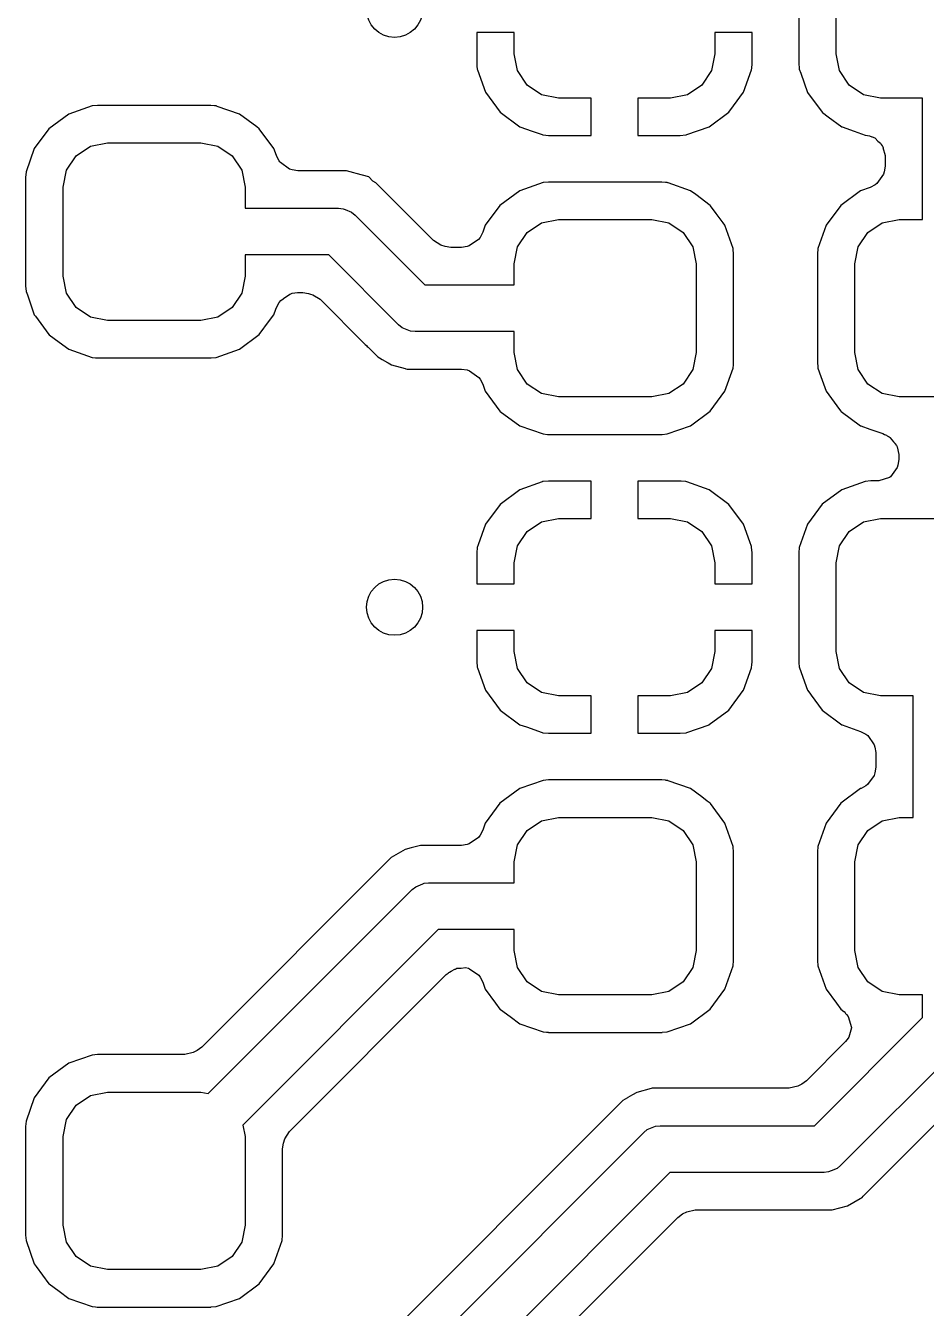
# Model space of a CAD drawing. Header units: inches. Extents: x 4.87 to 6.82, y -5.11 to -3.16.
# Drawn here: x 5.3592 to 5.5491, y -3.9036 to -3.6334 of the extents above; entities that cross this region are included whole.
import ezdxf

# ---------------------------------------------------------------- set-up
doc = ezdxf.new("R2010")
doc.units = ezdxf.units.IN
doc.header["$MEASUREMENT"] = 0
doc.layers.add('BLACK', color=250, linetype='CONTINUOUS')

msp = doc.modelspace()

# ---------------------------------------------------------------- linework, layer by layer
at = {"layer": 'BLACK', "linetype": 'CONTINUOUS'}
for p, q in [((5.52222, -3.62102), (5.52222, -3.64135)), ((5.53012, -3.63927), (5.53012, -3.62057)), ((5.45433, -3.63484), (5.45433, -3.64135)), ((5.4622, -3.63484), (5.45433, -3.63484)), ((5.45433, -3.63484), (5.45433, -3.63484)), ((5.45433, -3.63484), (5.45433, -3.63484)), ((5.4622, -3.63927), (5.4622, -3.63484)), ((5.5124, -3.63484), (5.50453, -3.63484)), ((5.50453, -3.63484), (5.50453, -3.63927)), ((5.5124, -3.64135), (5.5124, -3.63484)), ((5.5124, -3.63484), (5.5124, -3.63484)), ((5.5124, -3.63484), (5.5124, -3.63484)), ((5.5124, -3.63484), (5.5124, -3.63484)), ((5.46292, -3.64285), (5.4622, -3.63927)), ((5.50453, -3.63927), (5.50382, -3.64285)), ((5.53083, -3.64285), (5.53012, -3.63927)), ((5.45433, -3.64135), (5.45438, -3.64188)), ((5.45438, -3.64188), (5.45444, -3.64255)), ((5.45444, -3.64255), (5.45451, -3.6427)), ((5.45451, -3.6427), (5.45615, -3.64741)), ((5.46494, -3.64588), (5.46292, -3.64285)), ((5.50382, -3.64285), (5.50179, -3.64588)), ((5.51058, -3.64741), (5.51223, -3.6427)), ((5.51223, -3.6427), (5.51229, -3.64255)), ((5.51229, -3.64255), (5.5123, -3.64239)), ((5.5123, -3.64239), (5.5124, -3.64135)), ((5.5124, -3.64135), (5.5124, -3.64135)), ((5.52222, -3.64135), (5.52222, -3.64135)), ((5.52222, -3.64135), (5.52232, -3.64234)), ((5.52232, -3.64234), (5.52233, -3.64251)), ((5.52233, -3.64251), (5.52233, -3.64251)), ((5.52233, -3.64251), (5.52263, -3.64335)), ((5.53286, -3.64588), (5.53083, -3.64285)), ((5.46798, -3.64791), (5.46494, -3.64588)), ((5.50179, -3.64588), (5.49876, -3.64791)), ((5.52263, -3.64335), (5.52405, -3.64742)), ((5.53589, -3.64791), (5.53286, -3.64588)), ((5.45615, -3.64741), (5.45924, -3.65159)), ((5.47156, -3.64862), (5.46798, -3.64791)), ((5.47844, -3.64862), (5.47156, -3.64862)), ((5.47844, -3.6565), (5.47844, -3.64862)), ((5.49518, -3.64862), (5.48829, -3.64862)), ((5.48829, -3.64862), (5.48829, -3.6565)), ((5.49876, -3.64791), (5.49518, -3.64862)), ((5.50846, -3.65029), (5.51058, -3.64741)), ((5.51058, -3.64741), (5.51058, -3.64741)), ((5.51058, -3.64741), (5.51058, -3.64741)), ((5.52405, -3.64742), (5.52423, -3.64766)), ((5.52423, -3.64766), (5.52617, -3.65029)), ((5.53947, -3.64862), (5.53589, -3.64791)), ((5.54833, -3.64862), (5.53947, -3.64862)), ((5.54833, -3.67421), (5.54833, -3.64862)), ((5.37323, -3.65029), (5.36833, -3.652)), ((5.3744, -3.65018), (5.37323, -3.65029)), ((5.37323, -3.65029), (5.37323, -3.65029)), ((5.37323, -3.65029), (5.37323, -3.65029)), ((5.39824, -3.65018), (5.3744, -3.65018)), ((5.3744, -3.65018), (5.3744, -3.65018)), ((5.3744, -3.65018), (5.3744, -3.65018)), ((5.39904, -3.65025), (5.39824, -3.65018)), ((5.39824, -3.65018), (5.39824, -3.65018)), ((5.39824, -3.65018), (5.39824, -3.65018)), ((5.39922, -3.65027), (5.39904, -3.65025)), ((5.3994, -3.65028), (5.39922, -3.65027)), ((5.39951, -3.65032), (5.3994, -3.65028)), ((5.39964, -3.65037), (5.39951, -3.65032)), ((5.40431, -3.652), (5.39964, -3.65037)), ((5.50749, -3.65159), (5.50846, -3.65029)), ((5.52617, -3.65029), (5.52714, -3.6516)), ((5.36833, -3.652), (5.36415, -3.65509)), ((5.40795, -3.65469), (5.40431, -3.652)), ((5.45924, -3.65159), (5.45924, -3.65159)), ((5.45924, -3.65159), (5.45924, -3.65159)), ((5.45924, -3.65159), (5.45924, -3.65159)), ((5.45924, -3.65159), (5.45924, -3.65159)), ((5.45924, -3.65159), (5.45924, -3.65159)), ((5.45924, -3.65159), (5.46342, -3.65467)), ((5.50332, -3.65467), (5.50748, -3.6516)), ((5.50748, -3.6516), (5.50749, -3.65159)), ((5.50749, -3.65159), (5.50749, -3.65159)), ((5.50749, -3.65159), (5.50749, -3.65159)), ((5.50749, -3.65159), (5.50749, -3.65159)), ((5.52714, -3.6516), (5.52714, -3.6516)), ((5.52714, -3.6516), (5.52714, -3.6516)), ((5.52714, -3.6516), (5.52725, -3.65168)), ((5.52725, -3.65168), (5.52725, -3.65168)), ((5.52725, -3.65168), (5.52843, -3.65256)), ((5.52843, -3.65256), (5.53132, -3.65469)), ((5.36414, -3.65509), (5.36106, -3.65927)), ((5.36415, -3.65509), (5.36414, -3.65509)), ((5.40797, -3.6547), (5.40795, -3.65469)), ((5.40795, -3.65469), (5.40795, -3.65469)), ((5.40849, -3.65509), (5.40797, -3.6547)), ((5.41158, -3.65927), (5.40849, -3.65509)), ((5.40849, -3.65509), (5.40849, -3.65509)), ((5.40849, -3.65509), (5.40849, -3.65509)), ((5.46342, -3.65467), (5.46342, -3.65467)), ((5.46342, -3.65467), (5.46342, -3.65467)), ((5.46342, -3.65467), (5.46603, -3.65559)), ((5.46603, -3.65559), (5.46813, -3.65632)), ((5.46813, -3.65632), (5.46828, -3.65638)), ((5.46828, -3.65638), (5.46832, -3.65639)), ((5.46832, -3.65639), (5.46948, -3.6565)), ((5.46948, -3.6565), (5.46948, -3.6565)), ((5.46948, -3.6565), (5.46948, -3.6565)), ((5.46948, -3.6565), (5.47844, -3.6565)), ((5.47844, -3.6565), (5.47844, -3.6565)), ((5.47844, -3.6565), (5.47844, -3.6565)), ((5.48829, -3.6565), (5.48829, -3.6565)), ((5.48829, -3.6565), (5.48829, -3.6565)), ((5.48829, -3.6565), (5.49725, -3.6565)), ((5.49725, -3.6565), (5.49842, -3.65639)), ((5.49725, -3.6565), (5.49725, -3.6565)), ((5.49725, -3.6565), (5.49725, -3.6565)), ((5.49842, -3.65639), (5.49845, -3.65638)), ((5.49842, -3.65639), (5.49842, -3.65639)), ((5.49845, -3.65638), (5.4986, -3.65632)), ((5.4986, -3.65632), (5.50332, -3.65467)), ((5.53132, -3.65469), (5.53132, -3.65469)), ((5.53132, -3.65469), (5.53132, -3.65469)), ((5.53132, -3.65469), (5.53132, -3.65469)), ((5.53132, -3.65469), (5.53132, -3.65469)), ((5.53132, -3.65469), (5.53135, -3.6547)), ((5.53135, -3.6547), (5.53389, -3.65559)), ((5.53389, -3.65559), (5.53623, -3.65641)), ((5.53623, -3.65641), (5.53628, -3.65641)), ((5.53628, -3.65641), (5.53711, -3.65658)), ((5.53711, -3.65658), (5.53729, -3.65664)), ((5.53729, -3.65664), (5.5373, -3.65664)), ((5.5373, -3.65664), (5.5373, -3.65664)), ((5.5373, -3.65664), (5.53751, -3.65671)), ((5.53751, -3.65671), (5.53759, -3.65677)), ((5.53759, -3.65677), (5.53767, -3.6568)), ((5.53767, -3.6568), (5.53766, -3.65681)), ((5.36106, -3.65927), (5.35934, -3.66418)), ((5.36986, -3.66081), (5.3729, -3.65878)), ((5.3729, -3.65878), (5.37648, -3.65807)), ((5.37648, -3.65807), (5.39616, -3.65807)), ((5.39616, -3.65807), (5.39974, -3.65878)), ((5.39974, -3.65878), (5.40277, -3.66081)), ((5.41209, -3.66072), (5.41158, -3.65927)), ((5.41158, -3.65927), (5.41158, -3.65927)), ((5.53766, -3.65681), (5.53825, -3.65703)), ((5.53825, -3.65703), (5.53833, -3.65708)), ((5.53833, -3.65708), (5.53892, -3.65773)), ((5.53892, -3.65773), (5.53946, -3.65812)), ((5.53946, -3.65812), (5.53957, -3.65844)), ((5.53957, -3.65844), (5.53977, -3.65866)), ((5.53977, -3.65866), (5.53982, -3.65863)), ((5.53982, -3.65863), (5.53989, -3.65874)), ((5.53989, -3.65874), (5.53991, -3.65881)), ((5.53991, -3.65881), (5.53996, -3.65886)), ((5.53996, -3.65886), (5.54002, -3.65901)), ((5.54002, -3.65901), (5.53997, -3.65903)), ((5.53997, -3.65903), (5.54043, -3.66072)), ((5.36784, -3.66384), (5.36986, -3.66081)), ((5.40277, -3.66081), (5.4048, -3.66384)), ((5.41211, -3.66078), (5.41209, -3.66072)), ((5.41266, -3.66182), (5.41211, -3.66078)), ((5.41281, -3.66203), (5.41266, -3.66182)), ((5.41295, -3.66222), (5.41281, -3.66203)), ((5.54043, -3.66072), (5.54043, -3.66295)), ((5.35934, -3.66418), (5.35923, -3.66534)), ((5.35934, -3.66418), (5.35934, -3.66418)), ((5.35934, -3.66418), (5.35934, -3.66418)), ((5.36713, -3.66742), (5.36784, -3.66384)), ((5.4048, -3.66384), (5.40551, -3.66742)), ((5.41487, -3.6636), (5.41295, -3.66222)), ((5.4154, -3.66377), (5.41487, -3.6636)), ((5.4166, -3.66396), (5.4154, -3.66377)), ((5.42688, -3.66396), (5.4166, -3.66396)), ((5.42839, -3.66436), (5.42688, -3.66396)), ((5.42688, -3.66396), (5.42688, -3.66396)), ((5.42888, -3.66449), (5.42839, -3.66436)), ((5.43157, -3.66521), (5.42888, -3.66449)), ((5.54007, -3.66468), (5.53869, -3.6666)), ((5.54024, -3.66416), (5.54007, -3.66468)), ((5.54043, -3.66295), (5.54024, -3.66416)), ((5.35923, -3.66534), (5.35923, -3.6882)), ((5.36713, -3.68612), (5.36713, -3.66742)), ((5.40551, -3.66742), (5.40551, -3.67185)), ((5.4324, -3.66613), (5.43157, -3.66521)), ((5.43307, -3.66652), (5.4324, -3.66613)), ((5.44521, -3.67866), (5.43307, -3.66652)), ((5.43307, -3.66652), (5.43307, -3.66652)), ((5.43307, -3.66652), (5.43307, -3.66652)), ((5.43307, -3.66652), (5.43307, -3.66652)), ((5.46831, -3.66643), (5.46341, -3.66815)), ((5.46948, -3.66632), (5.46831, -3.66643)), ((5.46831, -3.66643), (5.46831, -3.66643)), ((5.46831, -3.66643), (5.46831, -3.66643)), ((5.49332, -3.66632), (5.46948, -3.66632)), ((5.46948, -3.66632), (5.46948, -3.66632)), ((5.46948, -3.66632), (5.46948, -3.66632)), ((5.49415, -3.6664), (5.49332, -3.66632)), ((5.49332, -3.66632), (5.49332, -3.66632)), ((5.49332, -3.66632), (5.49332, -3.66632)), ((5.4943, -3.66641), (5.49415, -3.6664)), ((5.49448, -3.66642), (5.4943, -3.66641)), ((5.49459, -3.66646), (5.49448, -3.66642)), ((5.49472, -3.66651), (5.49459, -3.66646)), ((5.49939, -3.66815), (5.49472, -3.66651)), ((5.53726, -3.66744), (5.53526, -3.66815)), ((5.5383, -3.66689), (5.53726, -3.66744)), ((5.53869, -3.6666), (5.5383, -3.66689)), ((5.46341, -3.66815), (5.45922, -3.67123)), ((5.50049, -3.66896), (5.49939, -3.66815)), ((5.50357, -3.67123), (5.50049, -3.66896)), ((5.53526, -3.66815), (5.53107, -3.67123)), ((5.40551, -3.67185), (5.4252, -3.67185)), ((5.4252, -3.67185), (5.42616, -3.67194)), ((5.42616, -3.67194), (5.42616, -3.67194)), ((5.42616, -3.67194), (5.42658, -3.67212)), ((5.42658, -3.67212), (5.42793, -3.67268)), ((5.42793, -3.67268), (5.42793, -3.67268)), ((5.42793, -3.67268), (5.42868, -3.67329)), ((5.45922, -3.67123), (5.45614, -3.67541)), ((5.45922, -3.67123), (5.45922, -3.67123)), ((5.50358, -3.67124), (5.50357, -3.67123)), ((5.50357, -3.67123), (5.50357, -3.67123)), ((5.50357, -3.67123), (5.50357, -3.67123)), ((5.50363, -3.67131), (5.50358, -3.67124)), ((5.50358, -3.67124), (5.50358, -3.67124)), ((5.50481, -3.67292), (5.50363, -3.67131)), ((5.50629, -3.67491), (5.50481, -3.67292)), ((5.53107, -3.67123), (5.52799, -3.67541)), ((5.53107, -3.67123), (5.53107, -3.67123)), ((5.42868, -3.67329), (5.44338, -3.68799)), ((5.45614, -3.67541), (5.45562, -3.67691)), ((5.45614, -3.67541), (5.45614, -3.67541)), ((5.45614, -3.67541), (5.45614, -3.67541)), ((5.46494, -3.67695), (5.46798, -3.67492)), ((5.46798, -3.67492), (5.47156, -3.67421)), ((5.47156, -3.67421), (5.49124, -3.67421)), ((5.49124, -3.67421), (5.49482, -3.67492)), ((5.49482, -3.67492), (5.49785, -3.67695)), ((5.50665, -3.6754), (5.50629, -3.67491)), ((5.50666, -3.67541), (5.50665, -3.6754)), ((5.50838, -3.68032), (5.50666, -3.67541)), ((5.50666, -3.67541), (5.50666, -3.67541)), ((5.52799, -3.67541), (5.52627, -3.68032)), ((5.53679, -3.67695), (5.53983, -3.67492)), ((5.53983, -3.67492), (5.54341, -3.67421)), ((5.54341, -3.67421), (5.54833, -3.67421)), ((5.4547, -3.67842), (5.45277, -3.67978)), ((5.45504, -3.67798), (5.4547, -3.67842)), ((5.45562, -3.67691), (5.45504, -3.67798)), ((5.46292, -3.67998), (5.46494, -3.67695)), ((5.49785, -3.67695), (5.49988, -3.67998)), ((5.53477, -3.67998), (5.53679, -3.67695)), ((5.44676, -3.67961), (5.44521, -3.67866)), ((5.44767, -3.67991), (5.44676, -3.67961)), ((5.44888, -3.6801), (5.44767, -3.67991)), ((5.45114, -3.6801), (5.44888, -3.6801)), ((5.4523, -3.67992), (5.45114, -3.6801)), ((5.45277, -3.67978), (5.4523, -3.67992)), ((5.4622, -3.68356), (5.46292, -3.67998)), ((5.49988, -3.67998), (5.50059, -3.68356)), ((5.50839, -3.68039), (5.50838, -3.68032)), ((5.50838, -3.68032), (5.50838, -3.68032)), ((5.50839, -3.6805), (5.50839, -3.68039)), ((5.50848, -3.68148), (5.50839, -3.6805)), ((5.52627, -3.68032), (5.52616, -3.68149)), ((5.52627, -3.68032), (5.52627, -3.68032)), ((5.52627, -3.68032), (5.52627, -3.68032)), ((5.53406, -3.68356), (5.53477, -3.67998)), ((5.42316, -3.68169), (5.40551, -3.68169)), ((5.40551, -3.68169), (5.40551, -3.68612)), ((5.43786, -3.69639), (5.42316, -3.68169)), ((5.4622, -3.68799), (5.4622, -3.68356)), ((5.50059, -3.68356), (5.50059, -3.70226)), ((5.50848, -3.68149), (5.50848, -3.68148)), ((5.50848, -3.70434), (5.50848, -3.68149)), ((5.52616, -3.68149), (5.52616, -3.70434)), ((5.53406, -3.70226), (5.53406, -3.68356)), ((5.36784, -3.6897), (5.36713, -3.68612)), ((5.40551, -3.68612), (5.4048, -3.6897)), ((5.35923, -3.6882), (5.35934, -3.68936)), ((5.44338, -3.68799), (5.4622, -3.68799)), ((5.35934, -3.68936), (5.35934, -3.68936)), ((5.35934, -3.68936), (5.35934, -3.68936)), ((5.35934, -3.68936), (5.35959, -3.69007)), ((5.35959, -3.69007), (5.36106, -3.69427)), ((5.36986, -3.69273), (5.36784, -3.6897)), ((5.4048, -3.6897), (5.40277, -3.69273)), ((5.4121, -3.69278), (5.41268, -3.69171)), ((5.41268, -3.69171), (5.41301, -3.69127)), ((5.41301, -3.69127), (5.41353, -3.69091)), ((5.41301, -3.69127), (5.41301, -3.69127)), ((5.41301, -3.69127), (5.41301, -3.69127)), ((5.41353, -3.69091), (5.41356, -3.69086)), ((5.41356, -3.69086), (5.41361, -3.69085)), ((5.41361, -3.69085), (5.41495, -3.68991)), ((5.41495, -3.68991), (5.41514, -3.68985)), ((5.41514, -3.68985), (5.41542, -3.68976)), ((5.41542, -3.68976), (5.41658, -3.68959)), ((5.41658, -3.68959), (5.41766, -3.68959)), ((5.41766, -3.68959), (5.41886, -3.68978)), ((5.41886, -3.68978), (5.41927, -3.68991)), ((5.41927, -3.68991), (5.41978, -3.69007)), ((5.41978, -3.69007), (5.42133, -3.69103)), ((5.42133, -3.69103), (5.43082, -3.70052)), ((5.36106, -3.69427), (5.36129, -3.69459)), ((5.36129, -3.69459), (5.36415, -3.69845)), ((5.3729, -3.69476), (5.36986, -3.69273)), ((5.40277, -3.69273), (5.39974, -3.69476)), ((5.41066, -3.69552), (5.41158, -3.69427)), ((5.41158, -3.69427), (5.41198, -3.69312)), ((5.41158, -3.69427), (5.41158, -3.69427)), ((5.41158, -3.69427), (5.41158, -3.69427)), ((5.41198, -3.69312), (5.4121, -3.69278)), ((5.4121, -3.69278), (5.4121, -3.69278)), ((5.37648, -3.69547), (5.3729, -3.69476)), ((5.39616, -3.69547), (5.37648, -3.69547)), ((5.39974, -3.69476), (5.39616, -3.69547)), ((5.40849, -3.69845), (5.41066, -3.69552)), ((5.4386, -3.69701), (5.43786, -3.69639)), ((5.44038, -3.69774), (5.4386, -3.69701)), ((5.36415, -3.69845), (5.36415, -3.69845)), ((5.36415, -3.69845), (5.36415, -3.69845)), ((5.36415, -3.69845), (5.36415, -3.69845)), ((5.36415, -3.69845), (5.36416, -3.69846)), ((5.36416, -3.69846), (5.36422, -3.69851)), ((5.36422, -3.69851), (5.36631, -3.70005)), ((5.36631, -3.70005), (5.36833, -3.70154)), ((5.40431, -3.70154), (5.40849, -3.69845)), ((5.44134, -3.69783), (5.44038, -3.69774)), ((5.4622, -3.69783), (5.44134, -3.69783)), ((5.4622, -3.70226), (5.4622, -3.69783)), ((5.36833, -3.70154), (5.36833, -3.70154)), ((5.36833, -3.70154), (5.36833, -3.70154)), ((5.36833, -3.70154), (5.36833, -3.70154)), ((5.36833, -3.70154), (5.36833, -3.70154)), ((5.36833, -3.70154), (5.36836, -3.70155)), ((5.36836, -3.70155), (5.37323, -3.70326)), ((5.3994, -3.70326), (5.40431, -3.70154)), ((5.43082, -3.70052), (5.43106, -3.70078)), ((5.43106, -3.70078), (5.43124, -3.70099)), ((5.43124, -3.70099), (5.43143, -3.70113)), ((5.43143, -3.70113), (5.43347, -3.70317)), ((5.46292, -3.70584), (5.4622, -3.70226)), ((5.50059, -3.70226), (5.49988, -3.70584)), ((5.53477, -3.70584), (5.53406, -3.70226)), ((5.37323, -3.70326), (5.37399, -3.70333)), ((5.37399, -3.70333), (5.37431, -3.70336)), ((5.37431, -3.70336), (5.37431, -3.70336)), ((5.37431, -3.70336), (5.37431, -3.70336)), ((5.37431, -3.70336), (5.37439, -3.70337)), ((5.37439, -3.70337), (5.3744, -3.70337)), ((5.3744, -3.70337), (5.3744, -3.70337)), ((5.3744, -3.70337), (5.3744, -3.70337)), ((5.3744, -3.70337), (5.39824, -3.70337)), ((5.39824, -3.70337), (5.39827, -3.70337)), ((5.39827, -3.70337), (5.39837, -3.70335)), ((5.39837, -3.70335), (5.3994, -3.70326)), ((5.43347, -3.70317), (5.43347, -3.70317)), ((5.43347, -3.70317), (5.43347, -3.70317)), ((5.43347, -3.70317), (5.43381, -3.70337)), ((5.43381, -3.70337), (5.43437, -3.70369)), ((5.43437, -3.70369), (5.4355, -3.70434)), ((5.4355, -3.70434), (5.4355, -3.70434)), ((5.4355, -3.70434), (5.4355, -3.70434)), ((5.4355, -3.70434), (5.43567, -3.70444)), ((5.43567, -3.70444), (5.43567, -3.70444)), ((5.43567, -3.70444), (5.43639, -3.70486)), ((5.43639, -3.70486), (5.43639, -3.70486)), ((5.43639, -3.70486), (5.43639, -3.70486)), ((5.43639, -3.70486), (5.43927, -3.70563)), ((5.50838, -3.70551), (5.50844, -3.70481)), ((5.50844, -3.70481), (5.50848, -3.70434)), ((5.52616, -3.70434), (5.52625, -3.70525)), ((5.52625, -3.70525), (5.52627, -3.70551)), ((5.43927, -3.70563), (5.43936, -3.70566)), ((5.43936, -3.70566), (5.43965, -3.70573)), ((5.43965, -3.70573), (5.44326, -3.70573)), ((5.44326, -3.70573), (5.44332, -3.70573)), ((5.44332, -3.70573), (5.44333, -3.70573)), ((5.44333, -3.70573), (5.45112, -3.70573)), ((5.45112, -3.70573), (5.45232, -3.70592)), ((5.45232, -3.70592), (5.45284, -3.70609)), ((5.45284, -3.70609), (5.45476, -3.70747)), ((5.45476, -3.70747), (5.45506, -3.70786)), ((5.45506, -3.70786), (5.45561, -3.7089)), ((5.46494, -3.70888), (5.46292, -3.70584)), ((5.49988, -3.70584), (5.49785, -3.70888)), ((5.50666, -3.71041), (5.50838, -3.70551)), ((5.52627, -3.70551), (5.52627, -3.70551)), ((5.52627, -3.70551), (5.5269, -3.70729)), ((5.5269, -3.70729), (5.52799, -3.71041)), ((5.53679, -3.70888), (5.53477, -3.70584)), ((5.45561, -3.7089), (5.45614, -3.71041)), ((5.45614, -3.71041), (5.45614, -3.71041)), ((5.45614, -3.71041), (5.45614, -3.71041)), ((5.45614, -3.71041), (5.45922, -3.71459)), ((5.46798, -3.7109), (5.46494, -3.70888)), ((5.49785, -3.70888), (5.49482, -3.7109)), ((5.50357, -3.71459), (5.50666, -3.71041)), ((5.52799, -3.71041), (5.53084, -3.71428)), ((5.53983, -3.7109), (5.53679, -3.70888)), ((5.47156, -3.71161), (5.46798, -3.7109)), ((5.49124, -3.71161), (5.47156, -3.71161)), ((5.49482, -3.7109), (5.49124, -3.71161)), ((5.54341, -3.71161), (5.53983, -3.7109)), ((5.56309, -3.71161), (5.54341, -3.71161)), ((5.45922, -3.71459), (5.45922, -3.71459)), ((5.45922, -3.71459), (5.45922, -3.71459)), ((5.45922, -3.71459), (5.45923, -3.71461)), ((5.45923, -3.71461), (5.4593, -3.71465)), ((5.4593, -3.71465), (5.46341, -3.71768)), ((5.49939, -3.71768), (5.50357, -3.71459)), ((5.53084, -3.71428), (5.53107, -3.71459)), ((5.53107, -3.71459), (5.53107, -3.71459)), ((5.53107, -3.71459), (5.53107, -3.71459)), ((5.53107, -3.71459), (5.53109, -3.71461)), ((5.53109, -3.71461), (5.53115, -3.71465)), ((5.53115, -3.71465), (5.53526, -3.71768)), ((5.46341, -3.71768), (5.46341, -3.71768)), ((5.46341, -3.71768), (5.46341, -3.71768)), ((5.46341, -3.71768), (5.46341, -3.71768)), ((5.46341, -3.71768), (5.46341, -3.71768)), ((5.46341, -3.71768), (5.46344, -3.71769)), ((5.46344, -3.71769), (5.46831, -3.7194)), ((5.49448, -3.7194), (5.49939, -3.71768)), ((5.53526, -3.71768), (5.53526, -3.71768)), ((5.53526, -3.71768), (5.53526, -3.71768)), ((5.53526, -3.71768), (5.53526, -3.71768)), ((5.53526, -3.71768), (5.53526, -3.71768)), ((5.53526, -3.71768), (5.53529, -3.71769)), ((5.53529, -3.71769), (5.53722, -3.71837)), ((5.53722, -3.71837), (5.53993, -3.71932)), ((5.46831, -3.7194), (5.46927, -3.71949)), ((5.46927, -3.71949), (5.46947, -3.71951)), ((5.46947, -3.71951), (5.46948, -3.71951)), ((5.46948, -3.71951), (5.49332, -3.71951)), ((5.49332, -3.71951), (5.49335, -3.71951)), ((5.49335, -3.71951), (5.49345, -3.7195)), ((5.49345, -3.7195), (5.49448, -3.7194)), ((5.53993, -3.71932), (5.54032, -3.71948)), ((5.54032, -3.71948), (5.5407, -3.71966)), ((5.5407, -3.71966), (5.54077, -3.71973)), ((5.54077, -3.71973), (5.54086, -3.71978)), ((5.54086, -3.71978), (5.54085, -3.7198)), ((5.54085, -3.7198), (5.54086, -3.71981)), ((5.54086, -3.71981), (5.54131, -3.72002)), ((5.54131, -3.72002), (5.54152, -3.72017)), ((5.54152, -3.72017), (5.54149, -3.72021)), ((5.54149, -3.72021), (5.54218, -3.72107)), ((5.54218, -3.72107), (5.54245, -3.72132)), ((5.54245, -3.72132), (5.54247, -3.72142)), ((5.54247, -3.72142), (5.5428, -3.72183)), ((5.5428, -3.72183), (5.54284, -3.72181)), ((5.54284, -3.72181), (5.54298, -3.72213)), ((5.54298, -3.72213), (5.54331, -3.7237)), ((5.54331, -3.7237), (5.54331, -3.7248)), ((5.54295, -3.7265), (5.54154, -3.72845)), ((5.54312, -3.726), (5.54295, -3.7265)), ((5.54331, -3.7248), (5.54312, -3.726)), ((5.46813, -3.72951), (5.46342, -3.73115)), ((5.46821, -3.72945), (5.46813, -3.72951)), ((5.46832, -3.72944), (5.46821, -3.72945)), ((5.46948, -3.72933), (5.46832, -3.72944)), ((5.46832, -3.72944), (5.46832, -3.72944)), ((5.47844, -3.72933), (5.46948, -3.72933)), ((5.47844, -3.7372), (5.47844, -3.72933)), ((5.47844, -3.72933), (5.47844, -3.72933)), ((5.47844, -3.72933), (5.47844, -3.72933)), ((5.49725, -3.72933), (5.48829, -3.72933)), ((5.48829, -3.72933), (5.48829, -3.72933)), ((5.48829, -3.72933), (5.48829, -3.72933)), ((5.48829, -3.72933), (5.48829, -3.7372)), ((5.49742, -3.72935), (5.49725, -3.72933)), ((5.49725, -3.72933), (5.49725, -3.72933)), ((5.49843, -3.72944), (5.49742, -3.72935)), ((5.49844, -3.72944), (5.49843, -3.72944)), ((5.49861, -3.72951), (5.49844, -3.72944)), ((5.50332, -3.73115), (5.49861, -3.72951)), ((5.53623, -3.72942), (5.53132, -3.73114)), ((5.53739, -3.72931), (5.53623, -3.72942)), ((5.53623, -3.72942), (5.53623, -3.72942)), ((5.53623, -3.72942), (5.53623, -3.72942)), ((5.53909, -3.72931), (5.53739, -3.72931)), ((5.54138, -3.72857), (5.53909, -3.72931)), ((5.54154, -3.72845), (5.54138, -3.72857)), ((5.46342, -3.73115), (5.45924, -3.73424)), ((5.50749, -3.73424), (5.50332, -3.73115)), ((5.53132, -3.73114), (5.52714, -3.73422)), ((5.45924, -3.73424), (5.45615, -3.73842)), ((5.45924, -3.73424), (5.45924, -3.73424)), ((5.51057, -3.73841), (5.50749, -3.73424)), ((5.50749, -3.73424), (5.50749, -3.73424)), ((5.50749, -3.73424), (5.50749, -3.73424)), ((5.50749, -3.73424), (5.50749, -3.73424)), ((5.50749, -3.73424), (5.50749, -3.73424)), ((5.50749, -3.73424), (5.50749, -3.73424)), ((5.52714, -3.73422), (5.52405, -3.73841)), ((5.52714, -3.73422), (5.52714, -3.73422)), ((5.46798, -3.73792), (5.47156, -3.7372)), ((5.47156, -3.7372), (5.47844, -3.7372)), ((5.48829, -3.7372), (5.49518, -3.7372)), ((5.49518, -3.7372), (5.49876, -3.73792)), ((5.53589, -3.73792), (5.53947, -3.7372)), ((5.53947, -3.7372), (5.56309, -3.7372)), ((5.45615, -3.73842), (5.45462, -3.74279)), ((5.46292, -3.74298), (5.46494, -3.73994)), ((5.46494, -3.73994), (5.46798, -3.73792)), ((5.49876, -3.73792), (5.50179, -3.73994)), ((5.50179, -3.73994), (5.50382, -3.74298)), ((5.51058, -3.73842), (5.51057, -3.73841)), ((5.51188, -3.74213), (5.51058, -3.73842)), ((5.52405, -3.73841), (5.52233, -3.74331)), ((5.53083, -3.74298), (5.53286, -3.73994)), ((5.53286, -3.73994), (5.53589, -3.73792)), ((5.45462, -3.74279), (5.45444, -3.74332)), ((5.45462, -3.74279), (5.45462, -3.74279)), ((5.4622, -3.74656), (5.46292, -3.74298)), ((5.50382, -3.74298), (5.50453, -3.74656)), ((5.51223, -3.74313), (5.51188, -3.74213)), ((5.51229, -3.74328), (5.51223, -3.74313)), ((5.5124, -3.74448), (5.51229, -3.74328)), ((5.53012, -3.74656), (5.53083, -3.74298)), ((5.45444, -3.74332), (5.45433, -3.74448)), ((5.45433, -3.74448), (5.45433, -3.75098)), ((5.45444, -3.74332), (5.45444, -3.74332)), ((5.5124, -3.75098), (5.5124, -3.74448)), ((5.5124, -3.74448), (5.5124, -3.74448)), ((5.5124, -3.74448), (5.5124, -3.74448)), ((5.52233, -3.74331), (5.52222, -3.74448)), ((5.52222, -3.74448), (5.52222, -3.76733)), ((5.52233, -3.74331), (5.52233, -3.74331)), ((5.52233, -3.74331), (5.52233, -3.74331)), ((5.4622, -3.75098), (5.4622, -3.74656)), ((5.50453, -3.74656), (5.50453, -3.75098)), ((5.53012, -3.76526), (5.53012, -3.74656)), ((5.45433, -3.75098), (5.45433, -3.75098)), ((5.45433, -3.75098), (5.4622, -3.75098)), ((5.50453, -3.75098), (5.5124, -3.75098)), ((5.5124, -3.75098), (5.5124, -3.75098)), ((5.5124, -3.75098), (5.5124, -3.75098)), ((5.45433, -3.76083), (5.45433, -3.76083)), ((5.45433, -3.76083), (5.45433, -3.76733)), ((5.4622, -3.76083), (5.45433, -3.76083)), ((5.45433, -3.76083), (5.45433, -3.76083)), ((5.45433, -3.76083), (5.45433, -3.76083)), ((5.4622, -3.76526), (5.4622, -3.76083)), ((5.5124, -3.76083), (5.50453, -3.76083)), ((5.50453, -3.76083), (5.50453, -3.76526)), ((5.5124, -3.76733), (5.5124, -3.76083)), ((5.5124, -3.76083), (5.5124, -3.76083)), ((5.5124, -3.76083), (5.5124, -3.76083)), ((5.5124, -3.76083), (5.5124, -3.76083)), ((5.45433, -3.76733), (5.45444, -3.76853)), ((5.46292, -3.76883), (5.4622, -3.76526)), ((5.50453, -3.76526), (5.50382, -3.76883)), ((5.51233, -3.76812), (5.5124, -3.76733)), ((5.5124, -3.76733), (5.5124, -3.76733)), ((5.52222, -3.76733), (5.52225, -3.76764)), ((5.53083, -3.76883), (5.53012, -3.76526)), ((5.45444, -3.76853), (5.45451, -3.76868)), ((5.45451, -3.76868), (5.45615, -3.7734)), ((5.46494, -3.77187), (5.46292, -3.76883)), ((5.50382, -3.76883), (5.50179, -3.77187)), ((5.51058, -3.7734), (5.51223, -3.76868)), ((5.51223, -3.76868), (5.51229, -3.76853)), ((5.51229, -3.76853), (5.51233, -3.76812)), ((5.52225, -3.76764), (5.52233, -3.7685)), ((5.52233, -3.7685), (5.52233, -3.7685)), ((5.52233, -3.7685), (5.5224, -3.76868)), ((5.5224, -3.76868), (5.52405, -3.7734)), ((5.53286, -3.77187), (5.53083, -3.76883)), ((5.46798, -3.77389), (5.46494, -3.77187)), ((5.50179, -3.77187), (5.49876, -3.77389)), ((5.53589, -3.77389), (5.53286, -3.77187)), ((5.45615, -3.7734), (5.45924, -3.77757)), ((5.47156, -3.77461), (5.46798, -3.77389)), ((5.47844, -3.77461), (5.47156, -3.77461)), ((5.47844, -3.78248), (5.47844, -3.77461)), ((5.49518, -3.77461), (5.48829, -3.77461)), ((5.48829, -3.77461), (5.48829, -3.78248)), ((5.49876, -3.77389), (5.49518, -3.77461)), ((5.50749, -3.77757), (5.51053, -3.77346)), ((5.51053, -3.77346), (5.51058, -3.7734)), ((5.51058, -3.7734), (5.51058, -3.7734)), ((5.51058, -3.7734), (5.51058, -3.7734)), ((5.52405, -3.7734), (5.52405, -3.7734)), ((5.52405, -3.7734), (5.52452, -3.77404)), ((5.52452, -3.77404), (5.52484, -3.77447)), ((5.52484, -3.77447), (5.52714, -3.77759)), ((5.53947, -3.77461), (5.53589, -3.77389)), ((5.54636, -3.77461), (5.53947, -3.77461)), ((5.54636, -3.8002), (5.54636, -3.77461)), ((5.45924, -3.77757), (5.45924, -3.77757)), ((5.45924, -3.77757), (5.45924, -3.77757)), ((5.45924, -3.77757), (5.45924, -3.77757)), ((5.45924, -3.77757), (5.45924, -3.77757)), ((5.45924, -3.77757), (5.45924, -3.77757)), ((5.45924, -3.77757), (5.46342, -3.78066)), ((5.50336, -3.78063), (5.50749, -3.77757)), ((5.50749, -3.77757), (5.50749, -3.77757)), ((5.50749, -3.77757), (5.50749, -3.77757)), ((5.50749, -3.77757), (5.50749, -3.77757)), ((5.52714, -3.77759), (5.52714, -3.77759)), ((5.52714, -3.77759), (5.52714, -3.77759)), ((5.52714, -3.77759), (5.5313, -3.78066)), ((5.46342, -3.78066), (5.46342, -3.78066)), ((5.46342, -3.78066), (5.46342, -3.78066)), ((5.46342, -3.78066), (5.4648, -3.78114)), ((5.4986, -3.78231), (5.50332, -3.78066)), ((5.50332, -3.78066), (5.50336, -3.78063)), ((5.5313, -3.78066), (5.53132, -3.78067)), ((5.53132, -3.78067), (5.53135, -3.78069)), ((5.53135, -3.78069), (5.53369, -3.7815)), ((5.4648, -3.78114), (5.46813, -3.7823)), ((5.46813, -3.7823), (5.46828, -3.78237)), ((5.46828, -3.78237), (5.46832, -3.78237)), ((5.46832, -3.78237), (5.46948, -3.78248)), ((5.46948, -3.78248), (5.46948, -3.78248)), ((5.46948, -3.78248), (5.46948, -3.78248)), ((5.46948, -3.78248), (5.47844, -3.78248)), ((5.47844, -3.78248), (5.47844, -3.78248)), ((5.47844, -3.78248), (5.47844, -3.78248)), ((5.48829, -3.78248), (5.48829, -3.78248)), ((5.48829, -3.78248), (5.48829, -3.78248)), ((5.48829, -3.78248), (5.49725, -3.78248)), ((5.49725, -3.78248), (5.49842, -3.78237)), ((5.49725, -3.78248), (5.49725, -3.78248)), ((5.49725, -3.78248), (5.49725, -3.78248)), ((5.49842, -3.78237), (5.49842, -3.78237)), ((5.49842, -3.78237), (5.49845, -3.78237)), ((5.49845, -3.78237), (5.4986, -3.78231)), ((5.53369, -3.7815), (5.53527, -3.78206)), ((5.53527, -3.78206), (5.53635, -3.78263)), ((5.53635, -3.78263), (5.53678, -3.78296)), ((5.53678, -3.78296), (5.53678, -3.78296)), ((5.53678, -3.78296), (5.53678, -3.78297)), ((5.53678, -3.78297), (5.53814, -3.78491)), ((5.53814, -3.78491), (5.53829, -3.78537)), ((5.53829, -3.78537), (5.53846, -3.78653)), ((5.53846, -3.78653), (5.53846, -3.78962)), ((5.5381, -3.79135), (5.53672, -3.79327)), ((5.53827, -3.79083), (5.5381, -3.79135)), ((5.53846, -3.78962), (5.53827, -3.79083)), ((5.46341, -3.79413), (5.45922, -3.79722)), ((5.46831, -3.79241), (5.46341, -3.79413)), ((5.46948, -3.7923), (5.46831, -3.79241)), ((5.46831, -3.79241), (5.46831, -3.79241)), ((5.46831, -3.79241), (5.46831, -3.79241)), ((5.49332, -3.7923), (5.46948, -3.7923)), ((5.46948, -3.7923), (5.46948, -3.7923)), ((5.46948, -3.7923), (5.46948, -3.7923)), ((5.49415, -3.79238), (5.49332, -3.7923)), ((5.49332, -3.7923), (5.49332, -3.7923)), ((5.49332, -3.7923), (5.49332, -3.7923)), ((5.4943, -3.7924), (5.49415, -3.79238)), ((5.49448, -3.7924), (5.4943, -3.7924)), ((5.49459, -3.79245), (5.49448, -3.7924)), ((5.49472, -3.79249), (5.49459, -3.79245)), ((5.49939, -3.79413), (5.49472, -3.79249)), ((5.50176, -3.79588), (5.49939, -3.79413)), ((5.53526, -3.79413), (5.53107, -3.79722)), ((5.53529, -3.79412), (5.53526, -3.79413)), ((5.53526, -3.79413), (5.53526, -3.79413)), ((5.53526, -3.79413), (5.53526, -3.79413)), ((5.53526, -3.79413), (5.53526, -3.79413)), ((5.53532, -3.7941), (5.53529, -3.79412)), ((5.53537, -3.79408), (5.53532, -3.7941)), ((5.53633, -3.79357), (5.53537, -3.79408)), ((5.53537, -3.79408), (5.53537, -3.79408)), ((5.53672, -3.79327), (5.53633, -3.79357)), ((5.45922, -3.79722), (5.45614, -3.8014)), ((5.45922, -3.79722), (5.45922, -3.79722)), ((5.50294, -3.79675), (5.50176, -3.79588)), ((5.50357, -3.79722), (5.50294, -3.79675)), ((5.50358, -3.79722), (5.50357, -3.79722)), ((5.50357, -3.79722), (5.50357, -3.79722)), ((5.50363, -3.79729), (5.50358, -3.79722)), ((5.50665, -3.80139), (5.50363, -3.79729)), ((5.53107, -3.79722), (5.52799, -3.8014)), ((5.53107, -3.79722), (5.53107, -3.79722)), ((5.45614, -3.8014), (5.45562, -3.80289)), ((5.45614, -3.8014), (5.45614, -3.8014)), ((5.45614, -3.8014), (5.45614, -3.8014)), ((5.46494, -3.80294), (5.46798, -3.80091)), ((5.46798, -3.80091), (5.47156, -3.8002)), ((5.47156, -3.8002), (5.49124, -3.8002)), ((5.49124, -3.8002), (5.49482, -3.80091)), ((5.49482, -3.80091), (5.49785, -3.80294)), ((5.50666, -3.8014), (5.50665, -3.80139)), ((5.50838, -3.80631), (5.50666, -3.8014)), ((5.50666, -3.8014), (5.50666, -3.8014)), ((5.52799, -3.8014), (5.52627, -3.8063)), ((5.53679, -3.80294), (5.53983, -3.80091)), ((5.53983, -3.80091), (5.54341, -3.8002)), ((5.54341, -3.8002), (5.54636, -3.8002)), ((5.4547, -3.8044), (5.45277, -3.80576)), ((5.45504, -3.80396), (5.4547, -3.8044)), ((5.45562, -3.80289), (5.45504, -3.80396)), ((5.46292, -3.80597), (5.46494, -3.80294)), ((5.49785, -3.80294), (5.49988, -3.80597)), ((5.53477, -3.80597), (5.53679, -3.80294)), ((5.43925, -3.80696), (5.43632, -3.80864)), ((5.44051, -3.80662), (5.43925, -3.80696)), ((5.43925, -3.80696), (5.43925, -3.80696)), ((5.43925, -3.80696), (5.43925, -3.80696)), ((5.44251, -3.80608), (5.44051, -3.80662)), ((5.44051, -3.80662), (5.44051, -3.80662)), ((5.45114, -3.80608), (5.44251, -3.80608)), ((5.4523, -3.80591), (5.45114, -3.80608)), ((5.45277, -3.80576), (5.4523, -3.80591)), ((5.4622, -3.80955), (5.46292, -3.80597)), ((5.49988, -3.80597), (5.50059, -3.80955)), ((5.50839, -3.80637), (5.50838, -3.80631)), ((5.50838, -3.80631), (5.50838, -3.80631)), ((5.50839, -3.80649), (5.50839, -3.80637)), ((5.50848, -3.80746), (5.50839, -3.80649)), ((5.50848, -3.80747), (5.50848, -3.80746)), ((5.50848, -3.83033), (5.50848, -3.80747)), ((5.50848, -3.80747), (5.50848, -3.80747)), ((5.52627, -3.80631), (5.52616, -3.80747)), ((5.52616, -3.80747), (5.52616, -3.83033)), ((5.52627, -3.8063), (5.52627, -3.80631)), ((5.52627, -3.80631), (5.52627, -3.80631)), ((5.53406, -3.80955), (5.53477, -3.80597)), ((5.43632, -3.80864), (5.39637, -3.8486)), ((5.4622, -3.81398), (5.4622, -3.80955)), ((5.50059, -3.80955), (5.50059, -3.82825)), ((5.53406, -3.82825), (5.53406, -3.80955)), ((5.39774, -3.85839), (5.44071, -3.81542)), ((5.44071, -3.81542), (5.44146, -3.81481)), ((5.44146, -3.81481), (5.44295, -3.81419)), ((5.44146, -3.81481), (5.44146, -3.81481)), ((5.44295, -3.81419), (5.44323, -3.81407)), ((5.44323, -3.81407), (5.44419, -3.81398)), ((5.44323, -3.81407), (5.44323, -3.81407)), ((5.44419, -3.81398), (5.4622, -3.81398)), ((5.44623, -3.82382), (5.40503, -3.86502)), ((5.4622, -3.82382), (5.44623, -3.82382)), ((5.4622, -3.82825), (5.4622, -3.82382)), ((5.46292, -3.83183), (5.4622, -3.82825)), ((5.50059, -3.82825), (5.49988, -3.83183)), ((5.53477, -3.83183), (5.53406, -3.82825)), ((5.44907, -3.83254), (5.44956, -3.83226)), ((5.44955, -3.83223), (5.44983, -3.83212)), ((5.44956, -3.83224), (5.44955, -3.83223)), ((5.44955, -3.83225), (5.44956, -3.83224)), ((5.44956, -3.83226), (5.44955, -3.83225)), ((5.44956, -3.83226), (5.44956, -3.83226)), ((5.44983, -3.83212), (5.44984, -3.83213)), ((5.44984, -3.83213), (5.44984, -3.83213)), ((5.44984, -3.83213), (5.44984, -3.83214)), ((5.44984, -3.83214), (5.44986, -3.83218)), ((5.44986, -3.83218), (5.44991, -3.83217)), ((5.44991, -3.83217), (5.45017, -3.83199)), ((5.45017, -3.83199), (5.45108, -3.83199)), ((5.45108, -3.83199), (5.45198, -3.83184)), ((5.45198, -3.83184), (5.45258, -3.83199)), ((5.45258, -3.83199), (5.45284, -3.83207)), ((5.45284, -3.83207), (5.45476, -3.83345)), ((5.46494, -3.83486), (5.46292, -3.83183)), ((5.49988, -3.83183), (5.49785, -3.83486)), ((5.50666, -3.8364), (5.50838, -3.83149)), ((5.50838, -3.83149), (5.50848, -3.83033)), ((5.52616, -3.83033), (5.52627, -3.83149)), ((5.52627, -3.83149), (5.52627, -3.83149)), ((5.52627, -3.83149), (5.52627, -3.83149)), ((5.52627, -3.83149), (5.52799, -3.8364)), ((5.53679, -3.83486), (5.53477, -3.83183)), ((5.41484, -3.86637), (5.44792, -3.83329)), ((5.44792, -3.83329), (5.4483, -3.83302)), ((5.44829, -3.83301), (5.44842, -3.8329)), ((5.4483, -3.83302), (5.44829, -3.83301)), ((5.44842, -3.8329), (5.4486, -3.8328)), ((5.4486, -3.8328), (5.44891, -3.83257)), ((5.44891, -3.83257), (5.44905, -3.8325)), ((5.44905, -3.8325), (5.44907, -3.83254)), ((5.45476, -3.83345), (5.45506, -3.83385)), ((5.45506, -3.83385), (5.45561, -3.83488)), ((5.45561, -3.83488), (5.45614, -3.8364)), ((5.46798, -3.83689), (5.46494, -3.83486)), ((5.49785, -3.83486), (5.49482, -3.83689)), ((5.53983, -3.83689), (5.53679, -3.83486)), ((5.45614, -3.8364), (5.45614, -3.8364)), ((5.45614, -3.8364), (5.45614, -3.8364)), ((5.45614, -3.8364), (5.45831, -3.83934)), ((5.47156, -3.8376), (5.46798, -3.83689)), ((5.49124, -3.8376), (5.47156, -3.8376)), ((5.49482, -3.83689), (5.49124, -3.8376)), ((5.50357, -3.84058), (5.50666, -3.8364)), ((5.52799, -3.8364), (5.52799, -3.8364)), ((5.52799, -3.8364), (5.53016, -3.83934)), ((5.54341, -3.8376), (5.53983, -3.83689)), ((5.54833, -3.8376), (5.54341, -3.8376)), ((5.54833, -3.84235), (5.54833, -3.8376)), ((5.45831, -3.83934), (5.45922, -3.84058)), ((5.45922, -3.84058), (5.45922, -3.84058)), ((5.45922, -3.84058), (5.45922, -3.84058)), ((5.45922, -3.84058), (5.45933, -3.84066)), ((5.49939, -3.84367), (5.50357, -3.84058)), ((5.53016, -3.83934), (5.53107, -3.84058)), ((5.53107, -3.84058), (5.53175, -3.84108)), ((5.45933, -3.84066), (5.45933, -3.84066)), ((5.45933, -3.84066), (5.46136, -3.84216)), ((5.46136, -3.84216), (5.46341, -3.84367)), ((5.52552, -3.86516), (5.54833, -3.84235)), ((5.53175, -3.84108), (5.53177, -3.84109)), ((5.53177, -3.84109), (5.53203, -3.84138)), ((5.53203, -3.84138), (5.53209, -3.8415)), ((5.53209, -3.8415), (5.53231, -3.84173)), ((5.53231, -3.84173), (5.53262, -3.84216)), ((5.53262, -3.84216), (5.53335, -3.84445)), ((5.46341, -3.84367), (5.46341, -3.84367)), ((5.46341, -3.84367), (5.46341, -3.84367)), ((5.46341, -3.84367), (5.46341, -3.84367)), ((5.46341, -3.84367), (5.46341, -3.84367)), ((5.46341, -3.84367), (5.46344, -3.84368)), ((5.46344, -3.84368), (5.46831, -3.84538)), ((5.46831, -3.84538), (5.46907, -3.84545)), ((5.46907, -3.84545), (5.46939, -3.84548)), ((5.46939, -3.84548), (5.46939, -3.84548)), ((5.46939, -3.84548), (5.46939, -3.84548)), ((5.46939, -3.84548), (5.46947, -3.84549)), ((5.46947, -3.84549), (5.46948, -3.84549)), ((5.46948, -3.84549), (5.46948, -3.84549)), ((5.46948, -3.84549), (5.46948, -3.84549)), ((5.46948, -3.84549), (5.49332, -3.84549)), ((5.49332, -3.84549), (5.49341, -3.84549)), ((5.49341, -3.84549), (5.49345, -3.84548)), ((5.49345, -3.84548), (5.49448, -3.84538)), ((5.49448, -3.84538), (5.49939, -3.84367)), ((5.53334, -3.8445), (5.53276, -3.84652)), ((5.53335, -3.84445), (5.53334, -3.8445)), ((5.39637, -3.8486), (5.39538, -3.84932)), ((5.53207, -3.84744), (5.52383, -3.85569)), ((5.55673, -3.84787), (5.53104, -3.87356)), ((5.53263, -3.84673), (5.53207, -3.84744)), ((5.53276, -3.84652), (5.53263, -3.84673)), ((5.37323, -3.85029), (5.36833, -3.852)), ((5.3744, -3.85018), (5.37323, -3.85029)), ((5.37323, -3.85029), (5.37323, -3.85029)), ((5.37323, -3.85029), (5.37323, -3.85029)), ((5.39276, -3.85018), (5.3744, -3.85018)), ((5.39453, -3.84975), (5.39276, -3.85018)), ((5.39538, -3.84932), (5.39453, -3.84975)), ((5.36833, -3.852), (5.36415, -3.85509)), ((5.53579, -3.87997), (5.5635, -3.85226)), ((5.36414, -3.85509), (5.36106, -3.85927)), ((5.36415, -3.85509), (5.36414, -3.85509)), ((5.52284, -3.8564), (5.52199, -3.85684)), ((5.52383, -3.85569), (5.52284, -3.8564)), ((5.36106, -3.85927), (5.35934, -3.86418)), ((5.36986, -3.86081), (5.3729, -3.85878)), ((5.3729, -3.85878), (5.37648, -3.85807)), ((5.37648, -3.85807), (5.39616, -3.85807)), ((5.39616, -3.85807), (5.39774, -3.85839)), ((5.4861, -3.85927), (5.48514, -3.85982)), ((5.48617, -3.85923), (5.4861, -3.85927)), ((5.4861, -3.85927), (5.4861, -3.85927)), ((5.48714, -3.85867), (5.48617, -3.85923)), ((5.48807, -3.85814), (5.48714, -3.85867)), ((5.48714, -3.85867), (5.48714, -3.85867)), ((5.49109, -3.85733), (5.48807, -3.85814)), ((5.48807, -3.85814), (5.48807, -3.85814)), ((5.49132, -3.85726), (5.49109, -3.85733)), ((5.4947, -3.85726), (5.49132, -3.85726)), ((5.49132, -3.85726), (5.49132, -3.85726)), ((5.49494, -3.85726), (5.4947, -3.85726)), ((5.495, -3.85726), (5.49494, -3.85726)), ((5.52022, -3.85726), (5.495, -3.85726)), ((5.495, -3.85726), (5.495, -3.85726)), ((5.52199, -3.85684), (5.52022, -3.85726)), ((5.36784, -3.86384), (5.36986, -3.86081)), ((5.48514, -3.85982), (5.48162, -3.86335)), ((5.35934, -3.86418), (5.35923, -3.86534)), ((5.35934, -3.86418), (5.35934, -3.86418)), ((5.35934, -3.86418), (5.35934, -3.86418)), ((5.36713, -3.86742), (5.36784, -3.86384)), ((5.48162, -3.86335), (5.39637, -3.9486)), ((5.48162, -3.86335), (5.48162, -3.86335)), ((5.35923, -3.86534), (5.35923, -3.8882)), ((5.36713, -3.88612), (5.36713, -3.86742)), ((5.39774, -3.95839), (5.48953, -3.8666)), ((5.40503, -3.86502), (5.40551, -3.86742)), ((5.40551, -3.86742), (5.40551, -3.88612)), ((5.41389, -3.86792), (5.41484, -3.86637)), ((5.48953, -3.8666), (5.49028, -3.86599)), ((5.49028, -3.86599), (5.49205, -3.86525)), ((5.49205, -3.86525), (5.49301, -3.86516)), ((5.49205, -3.86525), (5.49205, -3.86525)), ((5.49301, -3.86516), (5.52552, -3.86516)), ((5.41341, -3.87004), (5.4136, -3.86884)), ((5.41341, -3.8882), (5.41341, -3.87004)), ((5.4136, -3.86884), (5.41389, -3.86792)), ((5.49505, -3.875), (5.40503, -3.96502)), ((5.52756, -3.875), (5.49505, -3.875)), ((5.52852, -3.87491), (5.52756, -3.875)), ((5.52904, -3.87469), (5.52852, -3.87491)), ((5.52852, -3.87491), (5.52852, -3.87491)), ((5.53029, -3.87417), (5.52904, -3.87469)), ((5.53104, -3.87356), (5.53029, -3.87417)), ((5.53029, -3.87417), (5.53029, -3.87417)), ((5.53251, -3.88202), (5.53519, -3.88047)), ((5.53519, -3.88047), (5.5353, -3.88042)), ((5.5353, -3.88042), (5.53533, -3.8804)), ((5.53533, -3.8804), (5.53553, -3.88028)), ((5.53553, -3.88028), (5.53558, -3.88025)), ((5.53558, -3.88025), (5.53579, -3.87997)), ((5.49674, -3.88447), (5.49773, -3.88376)), ((5.49773, -3.88376), (5.49859, -3.88332)), ((5.49859, -3.88332), (5.50035, -3.88289)), ((5.50035, -3.88289), (5.52925, -3.88289)), ((5.52925, -3.88289), (5.53251, -3.88202)), ((5.52925, -3.88289), (5.52925, -3.88289)), ((5.53251, -3.88202), (5.53251, -3.88202)), ((5.53251, -3.88202), (5.53251, -3.88202)), ((5.36784, -3.8897), (5.36713, -3.88612)), ((5.40551, -3.88612), (5.4048, -3.8897)), ((5.41484, -3.96637), (5.49674, -3.88447)), ((5.35923, -3.8882), (5.35934, -3.88936)), ((5.4133, -3.88936), (5.41341, -3.8882)), ((5.35934, -3.88936), (5.35934, -3.88936)), ((5.35934, -3.88936), (5.35934, -3.88936)), ((5.35934, -3.88936), (5.36106, -3.89427)), ((5.36986, -3.89273), (5.36784, -3.8897)), ((5.4048, -3.8897), (5.40277, -3.89273)), ((5.41158, -3.89427), (5.4133, -3.88936)), ((5.36106, -3.89427), (5.36146, -3.89482)), ((5.3729, -3.89476), (5.36986, -3.89273)), ((5.40277, -3.89273), (5.39974, -3.89476)), ((5.40849, -3.89845), (5.41158, -3.89427)), ((5.36146, -3.89482), (5.36415, -3.89845)), ((5.37648, -3.89547), (5.3729, -3.89476)), ((5.39616, -3.89547), (5.37648, -3.89547)), ((5.39974, -3.89476), (5.39616, -3.89547)), ((5.36415, -3.89845), (5.36415, -3.89845)), ((5.36415, -3.89845), (5.36415, -3.89845)), ((5.36415, -3.89845), (5.36415, -3.89845)), ((5.36415, -3.89845), (5.36416, -3.89846)), ((5.36416, -3.89846), (5.36422, -3.89851)), ((5.36422, -3.89851), (5.36631, -3.90005)), ((5.36631, -3.90005), (5.36833, -3.90154)), ((5.40431, -3.90154), (5.40849, -3.89845)), ((5.36833, -3.90154), (5.36833, -3.90154)), ((5.36833, -3.90154), (5.36833, -3.90154)), ((5.36833, -3.90154), (5.36833, -3.90154)), ((5.36833, -3.90154), (5.36833, -3.90154)), ((5.36833, -3.90154), (5.36836, -3.90155)), ((5.36836, -3.90155), (5.37323, -3.90326)), ((5.3994, -3.90326), (5.40431, -3.90154)), ((5.37323, -3.90326), (5.37399, -3.90333)), ((5.37399, -3.90333), (5.37431, -3.90336)), ((5.37431, -3.90336), (5.37431, -3.90336)), ((5.37431, -3.90336), (5.37431, -3.90336)), ((5.37431, -3.90336), (5.37439, -3.90337)), ((5.37439, -3.90337), (5.3744, -3.90337)), ((5.3744, -3.90337), (5.3744, -3.90337)), ((5.3744, -3.90337), (5.3744, -3.90337)), ((5.3744, -3.90337), (5.39824, -3.90337)), ((5.39824, -3.90337), (5.39827, -3.90337)), ((5.39827, -3.90337), (5.39837, -3.90335)), ((5.39837, -3.90335), (5.3994, -3.90326))]:
    msp.add_line(p, q, dxfattribs=at)
at = {"layer": 'BLACK'}
for centre in [(5.43701, -3.62992), (5.43701, -3.75591)]:
    msp.add_circle(centre, 0.00591, dxfattribs=at)
at = {"layer": 'WHITE'}
for centre in [(5.43701, -3.62992), (5.43701, -3.75591)]:
    msp.add_circle(centre, 0.00591, dxfattribs=at)

doc.saveas('drawing.dxf')
